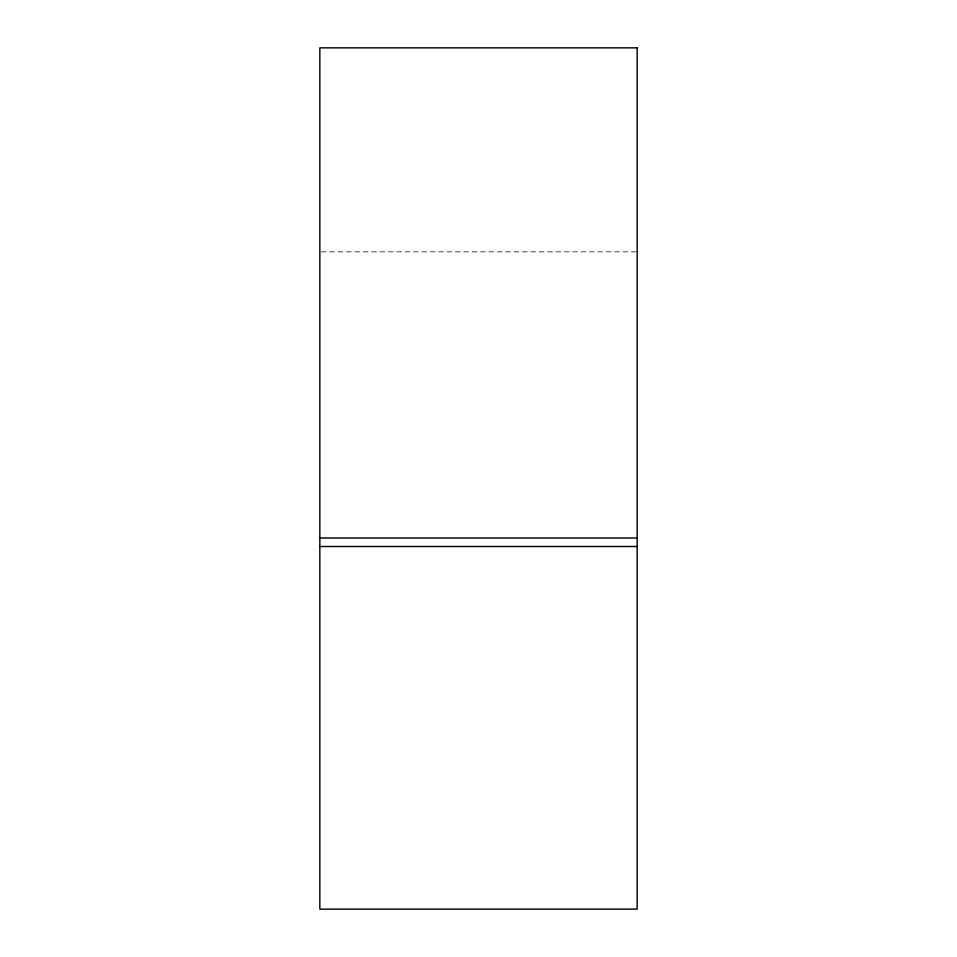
<?xml version="1.0" encoding="UTF-8"?>
<svg xmlns="http://www.w3.org/2000/svg" width="957" height="957" viewBox="0 0 957 957"><rect width="100%" height="100%" fill="white"/><g stroke="black" fill="none" stroke-linecap="round" stroke-linejoin="round"><path stroke-width="0.72" stroke-dasharray="4.79 3.59" d="M321.325 251.835L637.159 251.835"/><path stroke-width="1.44" d="M319.841 538.001L637.159 538.001M319.841 546.495L637.159 546.495M637.159 47.85L319.841 47.85L319.841 909.138L637.159 909.138L637.159 47.85"/></g></svg>
